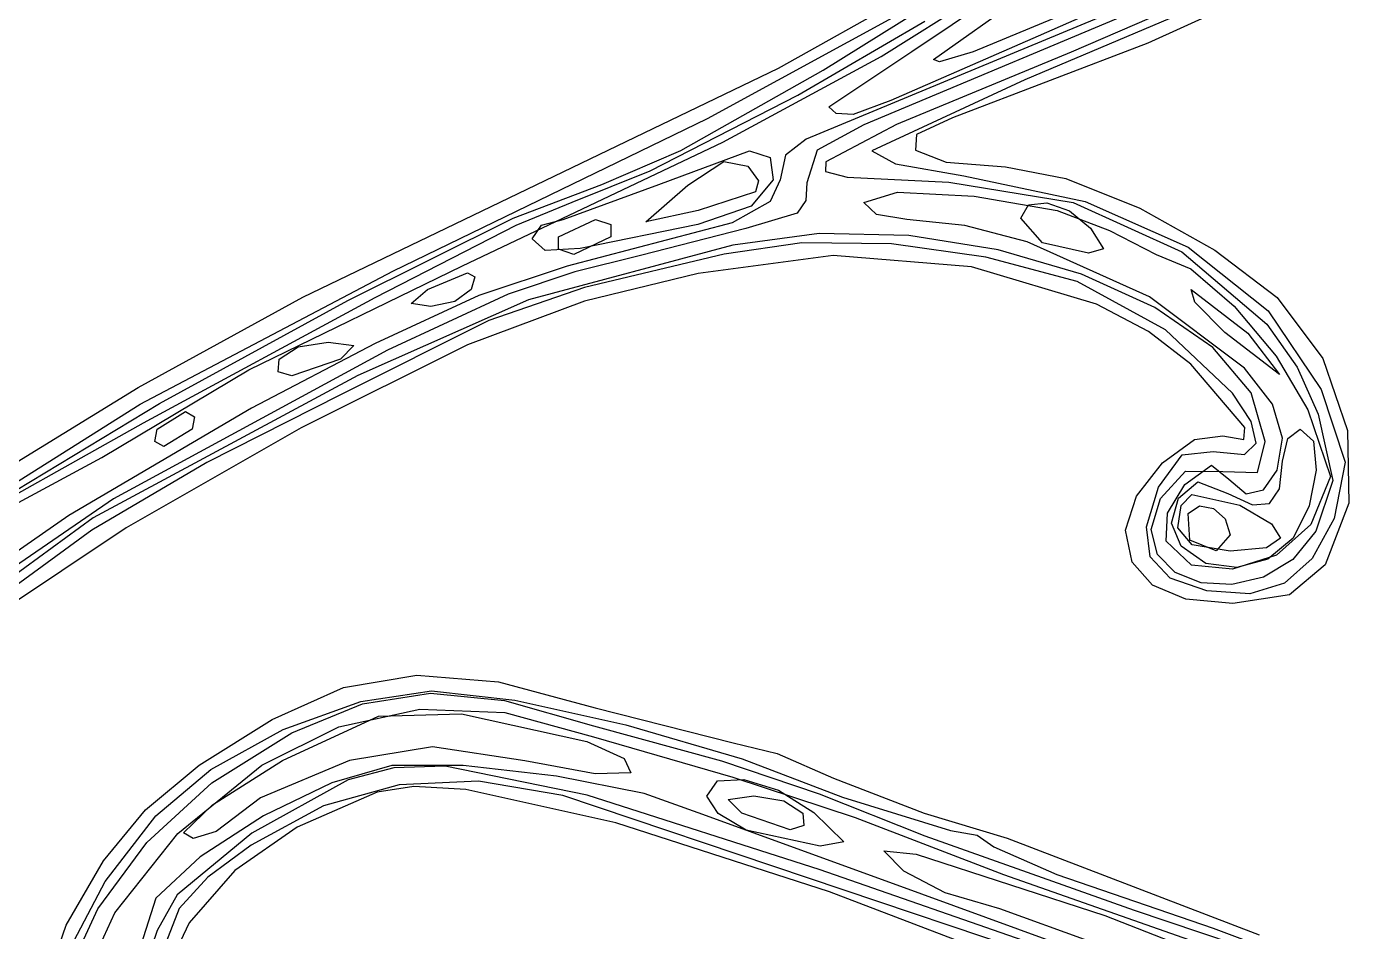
# Model space of a CAD drawing. Extents: x 3 to 111, y 1 to 177.
# Drawn here: x 73.1 to 94.61, y 100.82 to 115.44 of the extents above; entities that cross this region are included whole.
import ezdxf

# ---------------------------------------------------------------- set-up
doc = ezdxf.new("R2010")
doc.units = 0

msp = doc.modelspace()

# ---------------------------------------------------------------- linework, layer by layer
at = {"layer": 'Layer 1', "color": 4}
for p, q in [((93.556667, 116.756869), (86.642222, 113.856937)), ((86.924444, 114.957524), (89.574542, 116.638443)), ((94.088531, 116.796814), (89.996309, 115.032045)), ((94.609804, 116.711157), (91.235935, 115.175073)), ((93.556667, 116.408008), (89.245567, 114.580269)), ((92.145556, 116.295661), (85.711761, 113.621024)), ((85.985725, 114.738139), (88.437231, 116.268334)), ((87.418333, 115.040554), (89.370428, 116.349605)), ((91.742978, 116.297417), (89.464444, 115.287778)), ((85.264356, 114.768972), (87.473479, 116.010821)), ((87.771111, 114.911355), (89.391317, 116.059912)), ((84.111699, 113.958545), (87.525281, 115.815803)), ((85.573339, 114.334092), (87.629435, 115.529544)), ((89.858319, 115.634254), (88.409377, 115.033707)), ((89.464444, 115.287778), (87.079667, 114.248469)), ((91.235935, 115.175073), (88.078445, 113.971008)), ((84.360958, 113.572628), (86.924444, 114.957524)), ((86.077778, 114.146993), (87.418333, 115.040554)), ((89.996309, 115.032045), (87.172335, 113.863084)), ((87.8686, 114.871088), (87.771111, 114.911355)), ((87.771111, 114.911355), (87.771111, 114.911355)), ((88.409377, 115.033707), (87.8686, 114.871088)), ((77.570875, 111.070396), (85.264356, 114.768972)), ((83.683227, 113.43802), (85.985725, 114.738139)), ((89.245567, 114.580269), (86.772313, 113.435503)), ((83.18809, 113.114098), (85.573339, 114.334092)), ((87.079667, 114.248469), (86.471734, 114.024456)), ((86.194202, 114.036956), (86.077778, 114.146993)), ((86.077778, 114.146993), (86.077778, 114.146993)), ((86.471734, 114.024456), (86.194202, 114.036956)), ((79.022222, 111.489877), (84.111699, 113.958545)), ((86.642222, 113.856937), (85.889102, 113.445746)), ((87.172335, 113.863084), (86.026883, 113.256253)), ((88.078445, 113.971008), (87.495739, 113.699478)), ((80.151111, 111.573905), (84.360958, 113.572628)), ((85.711761, 113.621024), (85.375088, 113.365015)), ((87.495739, 113.699478), (87.479111, 113.444005)), ((82.404701, 112.888889), (83.683227, 113.43802)), ((83.329266, 112.888889), (84.792042, 113.434748)), ((84.792042, 113.434748), (85.126598, 113.326631)), ((85.375088, 113.365015), (85.288428, 112.968388)), ((85.889102, 113.445746), (85.719587, 112.919894)), ((86.772313, 113.435503), (87.152863, 113.224618)), ((87.479111, 113.444005), (87.976291, 113.253139)), ((83.794623, 112.880487), (84.379176, 113.259847)), ((84.379176, 113.259847), (84.763585, 113.187082)), ((84.763585, 113.187082), (84.940383, 112.950098)), ((85.126598, 113.326631), (85.178211, 112.963737)), ((86.026883, 113.256253), (86.024744, 113.101015)), ((87.152863, 113.224618), (88.26119, 113.030497)), ((87.976291, 113.253139), (88.93501, 113.175426)), ((88.93501, 113.175426), (89.908574, 112.98952)), ((81.926673, 112.606667), (83.18809, 113.114098)), ((85.178211, 112.963737), (84.817456, 112.541404)), ((84.940383, 112.950098), (84.890035, 112.773362)), ((85.288428, 112.968388), (85.128454, 112.617712)), ((86.024744, 113.101015), (86.371607, 113.011165)), ((86.371607, 113.011165), (88.018163, 112.927435)), ((88.018163, 112.927435), (90.026224, 112.598691)), ((88.26119, 113.030497), (90.223601, 112.617638)), ((89.908574, 112.98952), (91.10854, 112.507161)), ((80.96921, 112.34512), (82.404701, 112.888889)), ((81.778069, 112.324444), (83.329266, 112.888889)), ((83.114444, 112.285108), (83.794623, 112.880487)), ((83.794623, 112.880487), (83.794623, 112.880487)), ((84.890035, 112.773362), (83.960533, 112.468829)), ((85.719587, 112.919894), (85.706119, 112.629478)), ((86.642222, 112.60234), (87.187137, 112.767576)), ((87.187137, 112.767576), (88.426439, 112.701067)), ((81.02, 112.233614), (81.926673, 112.606667)), ((84.817456, 112.541404), (83.958072, 112.244934)), ((85.128454, 112.617712), (84.514182, 112.273329)), ((85.706119, 112.629478), (85.562153, 112.427785)), ((86.846196, 112.406076), (86.642222, 112.60234)), ((88.426439, 112.701067), (89.766966, 112.471002)), ((89.182222, 112.347962), (89.304267, 112.560388)), ((89.304267, 112.560388), (89.601748, 112.593746)), ((89.601748, 112.593746), (89.971689, 112.463055)), ((90.026224, 112.598691), (91.78861, 111.803591)), ((90.223601, 112.617638), (91.888804, 111.875269)), ((91.10854, 112.507161), (92.320266, 111.831426)), ((78.296415, 111.015506), (80.96921, 112.34512)), ((81.426307, 112.232133), (81.778069, 112.324444)), ((81.703333, 112.042222), (82.301088, 112.324444)), ((82.301088, 112.324444), (82.548832, 112.241542)), ((83.960533, 112.468829), (83.114444, 112.285108)), ((85.562153, 112.427785), (84.731809, 112.177085)), ((87.336602, 112.324444), (86.846196, 112.406076)), ((88.27791, 112.229099), (87.336602, 112.324444)), ((89.535, 111.94691), (89.182222, 112.347962)), ((89.766966, 112.471002), (90.615556, 112.145566)), ((89.971689, 112.463055), (90.311111, 112.183333)), ((78.74, 111.06435), (81.02, 112.233614)), ((81.28, 112.01019), (81.426307, 112.232133)), ((84.514182, 112.273329), (81.844444, 111.571684)), ((83.958072, 112.244934), (82.056111, 111.855831)), ((82.548832, 112.241542), (82.55, 112.042222)), ((84.731809, 112.177085), (83.03061, 111.74198)), ((85.917913, 112.099058), (84.525556, 111.908895)), ((87.372959, 112.065276), (85.917913, 112.099058)), ((88.81415, 111.835741), (87.372959, 112.065276)), ((89.285774, 111.966002), (88.27791, 112.229099)), ((90.311111, 112.183333), (90.516569, 111.848003)), ((90.615556, 112.145566), (91.370015, 111.76)), ((84.525556, 111.908895), (81.218718, 111.028589)), ((81.488906, 111.823563), (81.28, 112.01019)), ((81.28, 112.01019), (81.28, 112.01019)), ((82.056111, 111.855831), (81.488906, 111.823563)), ((81.704502, 111.842903), (81.703333, 112.042222)), ((81.703333, 112.042222), (81.703333, 112.042222)), ((82.55, 112.042222), (81.952245, 111.76)), ((85.639256, 111.94879), (84.384444, 111.76661)), ((87.090801, 111.929093), (85.639256, 111.94879)), ((88.615797, 111.717115), (87.090801, 111.929093)), ((91.264377, 111.074171), (89.285774, 111.966002)), ((90.275111, 111.782281), (89.535, 111.94691)), ((89.535, 111.94691), (89.535, 111.94691)), ((91.888804, 111.875269), (93.184813, 110.846447)), ((81.952245, 111.76), (81.704502, 111.842903)), ((83.03061, 111.74198), (81.966621, 111.477724)), ((84.384444, 111.76661), (82.126667, 111.225909)), ((86.14809, 111.741113), (83.961111, 111.451404)), ((88.386126, 111.560356), (86.14809, 111.741113)), ((90.090964, 111.322451), (88.615797, 111.717115)), ((90.164945, 111.438645), (88.81415, 111.835741)), ((90.516569, 111.848003), (90.275111, 111.782281)), ((91.370015, 111.76), (91.932912, 111.525932)), ((91.78861, 111.803591), (93.159525, 110.633571)), ((92.320266, 111.831426), (93.329111, 111.065386)), ((74.937177, 109.338816), (79.022222, 111.489877)), ((76.697068, 109.892488), (80.151111, 111.573905)), ((79.586667, 111.195556), (80.229486, 111.463441)), ((80.229486, 111.463441), (80.35283, 111.39647)), ((81.844444, 111.571684), (80.413461, 111.095759)), ((81.966621, 111.477724), (80.890397, 111.118741)), ((83.961111, 111.451404), (82.126667, 111.004607)), ((90.40485, 110.958819), (88.386126, 111.560356)), ((91.348802, 110.902178), (90.164945, 111.438645)), ((91.932912, 111.525932), (92.63037, 110.92641)), ((80.35283, 111.39647), (80.292222, 111.195556)), ((82.126667, 111.225909), (80.574444, 110.694416)), ((91.519545, 110.541757), (90.090964, 111.322451)), ((74.904541, 109.60783), (77.570875, 111.070396)), ((74.991756, 109.038517), (78.74, 111.06435)), ((75.251029, 109.352583), (78.296415, 111.015506)), ((81.218718, 111.028589), (78.457778, 109.802128)), ((80.413461, 111.095759), (78.74, 110.31936)), ((80.890397, 111.118741), (78.936708, 110.214639)), ((79.322579, 110.969589), (79.586667, 111.195556)), ((79.586667, 111.195556), (79.586667, 111.195556)), ((80.028848, 110.997505), (79.640565, 110.917654)), ((80.292222, 111.195556), (80.028848, 110.997505)), ((82.126667, 111.004607), (80.233229, 110.297399)), ((92.798831, 109.924198), (91.264377, 111.074171)), ((91.996427, 110.990918), (91.939511, 111.195556)), ((91.939511, 111.195556), (92.851111, 110.49)), ((92.482597, 110.498918), (91.996427, 110.990918)), ((93.329111, 111.065386), (94.067764, 110.079638)), ((79.640565, 110.917654), (79.322579, 110.969589)), ((91.247478, 110.515786), (90.40485, 110.958819)), ((92.289181, 110.254534), (91.348802, 110.902178)), ((92.63037, 110.92641), (93.311814, 110.115458)), ((93.184813, 110.846447), (94.039645, 109.574228)), ((80.574444, 110.694416), (78.175556, 109.492618)), ((93.159525, 110.633571), (93.65262, 109.936541)), ((77.492603, 110.264717), (77.980546, 110.344568)), ((77.980546, 110.344568), (78.395626, 110.287701)), ((91.933889, 109.986191), (91.247478, 110.515786)), ((92.608071, 109.517107), (91.519545, 110.541757)), ((93.367725, 109.819445), (92.482597, 110.498918)), ((92.482597, 110.498918), (92.482597, 110.498918)), ((92.851111, 110.49), (93.367725, 109.819445)), ((78.936708, 110.214639), (74.505591, 107.808175)), ((78.74, 110.31936), (76.739236, 109.276986)), ((77.187778, 110.066667), (77.492603, 110.264717)), ((80.233229, 110.297399), (77.541988, 108.958498)), ((78.395626, 110.287701), (78.175556, 110.066667)), ((92.909538, 109.523903), (92.289181, 110.254534)), ((77.170242, 109.864548), (77.187778, 110.066667)), ((77.187778, 110.066667), (77.187778, 110.066667)), ((78.175556, 110.066667), (77.389885, 109.797175)), ((92.806237, 108.963212), (91.933889, 109.986191)), ((93.251508, 109.338423), (92.798831, 109.924198)), ((93.311814, 110.115458), (93.826669, 109.247096)), ((93.65262, 109.936541), (93.993174, 109.180071)), ((94.067764, 110.079638), (94.464622, 108.911927)), ((78.457778, 109.802128), (74.175159, 107.501461)), ((74.317727, 108.479649), (76.697068, 109.892488)), ((77.389885, 109.797175), (77.170242, 109.864548)), ((72.94696, 108.405442), (74.904541, 109.60783)), ((78.175556, 109.492618), (76.015239, 108.397426)), ((92.909924, 109.056722), (92.608071, 109.517107)), ((93.133333, 108.738478), (92.909538, 109.523903)), ((94.039645, 109.574228), (94.429836, 108.399822)), ((70.660277, 106.64652), (74.937177, 109.338816)), ((72.697769, 107.808889), (75.251029, 109.352583)), ((76.739236, 109.276986), (73.78289, 107.539792)), ((93.415556, 108.79133), (93.251508, 109.338423)), ((75.212222, 108.937778), (75.668866, 109.22)), ((75.668866, 109.22), (75.81695, 109.137097)), ((75.81695, 109.137097), (75.776667, 108.937778)), ((92.988897, 108.707457), (92.909924, 109.056722)), ((93.826669, 109.247096), (94.193471, 108.17274)), ((93.993174, 109.180071), (94.229978, 108.103031)), ((72.802665, 107.808889), (74.991756, 109.038517)), ((77.541988, 108.958498), (74.70892, 107.339173)), ((75.171939, 108.738458), (75.212222, 108.937778)), ((75.212222, 108.937778), (75.212222, 108.937778)), ((75.776667, 108.937778), (75.320023, 108.655556)), ((92.788079, 108.769695), (92.806237, 108.963212)), ((93.498458, 108.785789), (93.697778, 108.937778)), ((93.697778, 108.937778), (93.913648, 108.74403)), ((94.464622, 108.911927), (94.487725, 107.740297)), ((75.320023, 108.655556), (75.171939, 108.738458)), ((91.474084, 108.391569), (91.9916, 108.765875)), ((91.9916, 108.765875), (92.449599, 108.827339)), ((92.449599, 108.827339), (92.788079, 108.769695)), ((92.799034, 108.526681), (92.988897, 108.707457)), ((93.007985, 108.232703), (93.133333, 108.738478)), ((93.327154, 108.27308), (93.415556, 108.79133)), ((93.415556, 108.420371), (93.498458, 108.785789)), ((93.913648, 108.74403), (93.96018, 108.274127)), ((72.556232, 107.526667), (74.317727, 108.479649)), ((91.410894, 107.998822), (91.790803, 108.51869)), ((91.790803, 108.51869), (92.29438, 108.571764)), ((92.29438, 108.571764), (92.799034, 108.526681)), ((93.364012, 107.968995), (93.415556, 108.420371)), ((76.015239, 108.397426), (74.157696, 107.304359)), ((91.050815, 107.853533), (91.474084, 108.391569)), ((91.443604, 107.815611), (91.846028, 108.254198)), ((91.834947, 108.042439), (92.263309, 108.351781)), ((91.846028, 108.254198), (92.450968, 108.251608)), ((92.263309, 108.351781), (92.547542, 108.125508)), ((92.450968, 108.251608), (93.007985, 108.232703)), ((93.107484, 107.954432), (93.327154, 108.27308)), ((93.96018, 108.274127), (93.847849, 107.695077)), ((94.429836, 108.399822), (94.247583, 107.491327)), ((91.212721, 107.358631), (91.410894, 107.998822)), ((91.55169, 107.578303), (91.834947, 108.042439)), ((91.729755, 107.818355), (92.043986, 108.08292)), ((92.043986, 108.08292), (92.529852, 107.896056)), ((92.547542, 108.125508), (92.824846, 107.887778)), ((94.193471, 108.17274), (93.871003, 107.394962)), ((94.229978, 108.103031), (93.955754, 107.284867)), ((74.505591, 107.808175), (71.969125, 106.070065)), ((90.875556, 107.300883), (91.050815, 107.853533)), ((91.292669, 107.311706), (91.443604, 107.815611)), ((91.620485, 107.418195), (91.729755, 107.818355)), ((91.775276, 107.700549), (91.94699, 107.877737)), ((91.94699, 107.877737), (92.721715, 107.705212)), ((92.529852, 107.896056), (92.928786, 107.711353)), ((92.824846, 107.887778), (93.107484, 107.954432)), ((93.204298, 107.734161), (93.364012, 107.968995)), ((91.533661, 107.125217), (91.55169, 107.578303)), ((91.722222, 107.338518), (91.775276, 107.700549)), ((91.890497, 107.570634), (92.072598, 107.694067)), ((91.918042, 107.142698), (91.890497, 107.570634)), ((92.072598, 107.694067), (92.297336, 107.652309)), ((92.297336, 107.652309), (92.488251, 107.484002)), ((92.721715, 107.705212), (93.236168, 107.406281)), ((92.928786, 107.711353), (93.204298, 107.734161)), ((93.847849, 107.695077), (93.587133, 107.173889)), ((94.487725, 107.740297), (94.105109, 106.742792)), ((74.175159, 107.501461), (70.08296, 104.507208)), ((73.78289, 107.539792), (71.404347, 105.886335)), ((74.70892, 107.339173), (72.39, 105.790695)), ((91.2745, 106.869778), (91.212721, 107.358631)), ((91.772923, 107.042244), (91.620485, 107.418195)), ((91.951528, 107.064136), (91.722222, 107.338518)), ((91.722222, 107.338518), (91.722222, 107.338518)), ((92.488251, 107.484002), (92.56888, 107.227788)), ((93.236168, 107.406281), (93.379794, 107.171194)), ((93.871003, 107.394962), (93.315074, 106.897107)), ((94.247583, 107.491327), (93.891701, 106.846249)), ((74.157696, 107.304359), (69.905493, 104.199467)), ((90.984208, 106.782899), (90.875556, 107.300883)), ((91.390177, 106.908396), (91.292669, 107.311706)), ((91.941543, 106.738593), (91.533661, 107.125217)), ((91.533661, 107.125217), (91.533661, 107.125217)), ((92.344082, 106.970837), (91.918034, 107.142698)), ((91.918034, 107.142698), (91.918042, 107.142698)), ((92.56888, 107.227788), (92.344082, 106.970837)), ((93.379794, 107.171194), (93.156173, 107.017368)), ((93.587133, 107.173889), (93.178391, 106.836302)), ((93.955754, 107.284867), (93.581376, 106.828169)), ((91.678327, 106.617893), (91.390177, 106.908396)), ((92.175331, 106.763517), (91.772923, 107.042244)), ((91.772923, 107.042244), (91.772923, 107.042244)), ((92.568889, 106.962222), (91.951528, 107.064136)), ((93.156173, 107.017368), (92.568889, 106.962222)), ((91.309778, 106.412416), (90.984208, 106.782899)), ((91.599234, 106.525798), (91.2745, 106.869778)), ((92.603634, 106.670437), (91.941543, 106.738593)), ((92.675805, 106.697191), (92.175331, 106.763517)), ((93.315074, 106.897107), (92.603634, 106.670437)), ((93.178391, 106.836302), (92.675805, 106.697191)), ((93.581376, 106.828169), (93.108645, 106.545334)), ((93.891701, 106.846249), (93.446885, 106.445575)), ((94.105109, 106.742792), (93.526274, 106.257338)), ((92.189924, 106.320223), (91.599234, 106.525798)), ((92.099322, 106.452407), (91.678327, 106.617893)), ((93.108645, 106.545334), (92.595361, 106.42415)), ((91.85168, 106.189833), (91.309778, 106.412416)), ((92.595361, 106.42415), (92.099322, 106.452407)), ((92.888003, 106.275001), (92.189924, 106.320223)), ((93.446885, 106.445575), (92.888003, 106.275001)), ((92.609331, 106.11555), (91.85168, 106.189833)), ((93.526274, 106.257338), (92.609331, 106.11555)), ((77.071463, 104.242924), (78.228613, 104.760008)), ((78.228613, 104.760008), (79.414858, 104.960914)), ((79.414858, 104.960914), (80.735171, 104.849384)), ((80.735171, 104.849384), (82.294524, 104.429162)), ((78.50471, 104.534063), (79.647841, 104.705339)), ((78.534128, 104.49581), (79.631957, 104.66954)), ((79.631957, 104.66954), (80.828268, 104.549801)), ((79.647841, 104.705339), (80.999026, 104.553553)), ((80.828268, 104.549801), (82.267778, 104.14)), ((80.999026, 104.553553), (82.790454, 104.156651)), ((77.249505, 104.081104), (78.50471, 104.534063)), ((77.390063, 104.025206), (78.534128, 104.49581)), ((78.149899, 104.125548), (79.461489, 104.409981)), ((78.789839, 104.29502), (80.134595, 104.334824)), ((79.461489, 104.409981), (80.835467, 104.355529)), ((80.134595, 104.334824), (82.164453, 103.886694)), ((80.835467, 104.355529), (82.267778, 103.961844)), ((82.294524, 104.429162), (84.529735, 103.864718)), ((75.891722, 103.502018), (77.071463, 104.242924)), ((76.904751, 103.502579), (78.149899, 104.125548)), ((77.241818, 103.581525), (78.789839, 104.29502)), ((82.267778, 104.14), (84.339523, 103.575556)), ((82.790454, 104.156651), (84.672864, 103.604856)), ((76.078833, 103.435495), (77.249505, 104.081104)), ((76.097767, 103.217227), (77.390063, 104.025206)), ((82.267778, 103.961844), (84.525556, 103.311915)), ((79.666266, 103.798619), (78.325548, 103.578048)), ((81.156624, 103.571302), (79.666266, 103.798619)), ((82.164453, 103.886694), (82.764827, 103.612882)), ((84.529735, 103.864718), (85.240682, 103.694013)), ((85.240682, 103.694013), (86.151489, 103.293333)), ((75.022901, 102.779515), (75.891722, 103.502018)), ((75.546814, 102.399411), (76.904751, 103.502579)), ((76.107395, 102.863392), (77.241818, 103.581525)), ((78.325548, 103.578048), (76.882569, 102.97392)), ((79.00565, 103.496237), (78.039908, 103.21718)), ((79.039894, 103.461998), (78.303957, 103.268491)), ((80.159002, 103.496748), (79.00565, 103.496237)), ((79.868189, 103.488901), (79.039894, 103.461998)), ((82.168197, 103.01927), (79.868189, 103.488901)), ((81.670524, 103.323626), (80.159002, 103.496748)), ((82.295074, 103.363267), (81.156624, 103.571302)), ((82.764827, 103.612882), (82.872947, 103.381093)), ((84.339523, 103.575556), (85.918119, 103.04281)), ((84.672864, 103.604856), (86.296994, 102.988389)), ((75.1893, 102.686271), (76.078833, 103.435495)), ((78.303957, 103.268491), (76.742815, 102.405293)), ((83.088474, 103.046329), (81.670524, 103.323626)), ((82.872947, 103.381093), (82.295074, 103.363267)), ((84.102222, 103.002018), (84.273085, 103.247971)), ((84.273085, 103.247971), (84.702243, 103.273299)), ((84.525556, 103.311915), (86.501111, 102.6587)), ((84.702243, 103.273299), (85.264546, 103.097051)), ((86.151489, 103.293333), (87.619403, 102.728889)), ((75.046819, 102.256099), (76.097767, 103.217227)), ((78.039908, 103.21718), (76.933651, 102.683731)), ((78.77265, 103.064781), (77.476603, 102.49901)), ((79.124662, 103.188382), (77.90444, 102.8454)), ((79.365878, 103.15799), (78.77265, 103.064781)), ((80.409221, 103.242932), (79.124662, 103.188382)), ((80.204469, 103.107934), (79.365878, 103.15799)), ((82.633123, 102.573703), (80.204469, 103.107934)), ((81.773824, 103.011543), (80.409221, 103.242932)), ((83.961111, 102.734313), (83.088474, 103.046329)), ((85.264546, 103.097051), (85.834847, 102.738278)), ((85.918119, 103.04281), (87.63, 102.360442)), ((75.635556, 102.409797), (76.107395, 102.863392)), ((76.882569, 102.97392), (76.165811, 102.432277)), ((77.90444, 102.8454), (76.732847, 102.211494)), ((90.311111, 100.145294), (81.773824, 103.011543)), ((85.936667, 101.812344), (82.168197, 103.01927)), ((84.288753, 102.721298), (84.102222, 103.002018)), ((84.446596, 102.949928), (84.861677, 103.00679)), ((84.666667, 102.728889), (84.446596, 102.949928)), ((84.861677, 103.00679), (85.349619, 102.926895)), ((85.349619, 102.926895), (85.654444, 102.728889)), ((86.296994, 102.988389), (88.044226, 102.446667)), ((74.34622, 101.956643), (75.022901, 102.779515)), ((74.371246, 101.62401), (75.1893, 102.686271)), ((76.933651, 102.683731), (75.909755, 102.021042)), ((87.065556, 101.608757), (83.961111, 102.734313)), ((84.737222, 102.455461), (84.288753, 102.721298)), ((85.452337, 102.459397), (84.666667, 102.728889)), ((84.666667, 102.728889), (84.666667, 102.728889)), ((85.654444, 102.728889), (85.67198, 102.52677)), ((85.834847, 102.738278), (86.3181, 102.267026)), ((86.501111, 102.6587), (88.9, 101.737208)), ((87.619403, 102.728889), (88.96098, 102.321202)), ((74.525981, 101.113911), (75.546814, 102.399411)), ((76.742815, 102.405293), (75.536788, 101.409294)), ((75.795432, 102.319075), (75.635556, 102.409797)), ((75.635556, 102.409797), (75.635556, 102.409797)), ((76.165811, 102.432277), (75.795432, 102.319075)), ((77.476603, 102.49901), (76.468358, 101.799938)), ((86.089366, 101.453443), (82.633123, 102.573703)), ((85.936667, 102.191724), (84.737222, 102.455461)), ((84.737222, 102.455461), (84.737222, 102.455461)), ((85.67198, 102.52677), (85.452337, 102.459397)), ((88.044226, 102.446667), (88.473065, 102.370142)), ((74.249771, 101.179513), (75.046819, 102.256099)), ((76.732847, 102.211494), (76.030785, 101.690623)), ((86.3181, 102.267026), (85.936667, 102.191724)), ((87.63, 102.360442), (91.016667, 101.159011)), ((88.473065, 102.370142), (88.745469, 102.186159)), ((88.745469, 102.186159), (89.764111, 101.737279)), ((88.96098, 102.321202), (93.035203, 100.76319)), ((73.742897, 100.914632), (74.34622, 101.956643)), ((75.909755, 102.021042), (75.191095, 101.354263)), ((87.292002, 101.788265), (86.966052, 102.118538)), ((86.966052, 102.118538), (87.488889, 102.063536)), ((87.488889, 102.063536), (90.540819, 101.07522)), ((76.468358, 101.799938), (75.732021, 100.953486)), ((89.468755, 100.584573), (85.936667, 101.812344)), ((87.957793, 101.439151), (87.292002, 101.788265)), ((73.80798, 100.556354), (74.371246, 101.62401)), ((76.030785, 101.690623), (75.570284, 101.18623)), ((90.17, 100.47296), (87.065556, 101.608757)), ((88.9, 101.737208), (92.20027, 100.578003)), ((89.764111, 101.737279), (92.292286, 100.870111)), ((75.191095, 101.354263), (74.562253, 99.378708)), ((75.536788, 101.409294), (75.209906, 100.832249)), ((90.603956, 99.738507), (86.089366, 101.453443)), ((88.844224, 101.180048), (87.957793, 101.439151)), ((73.719175, 100.025163), (74.249771, 101.179513)), ((73.883344, 99.712455), (74.525981, 101.113911)), ((75.570284, 101.18623), (74.946425, 99.602479)), ((90.273341, 100.666313), (88.844224, 101.180048)), ((91.016667, 101.159011), (93.175667, 100.431143)), ((73.203816, 99.403565), (73.742897, 100.914632)), ((75.732021, 100.953486), (75.251699, 99.945574)), ((90.540819, 101.07522), (93.583664, 99.88438)), ((75.209906, 100.832249), (74.937648, 100.032323)), ((92.292286, 100.870111), (93.284833, 100.499086))]:
    msp.add_line(p, q, dxfattribs=at)

doc.saveas('drawing.dxf')
